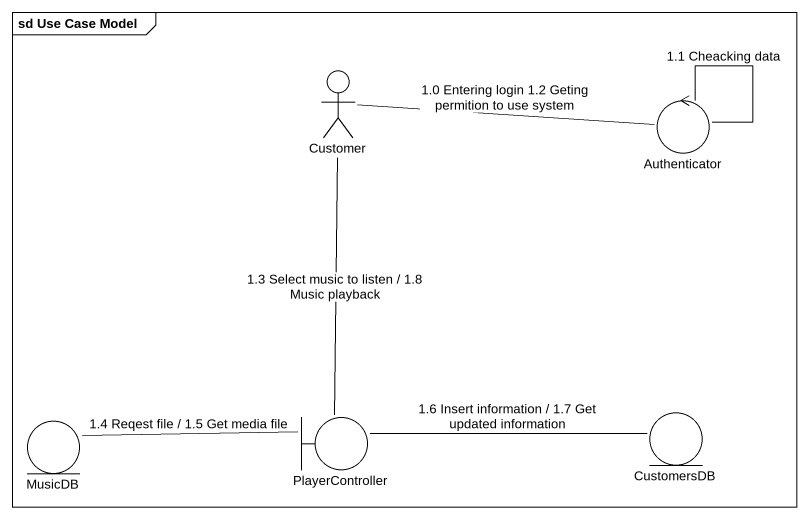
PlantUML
@startuml
mainframe sd Use Case Model
actor Customer
control Authenticator
entity MusicDB
boundary PlayerController
entity CustomersDB
Customer -right- Authenticator : 1.0 Entering login 1.2 Geting permition to use system
Customer -- PlayerController : 1.3 Select music to listen / 1.8 Music playback
Authenticator -- Authenticator : 1.1 Cheacking data
MusicDB -right- PlayerController : 1.4 Reqest file / 1.5 Get media file
PlayerController -right- CustomersDB : 1.6 Insert information / 1.7 Get updated information
@enduml
